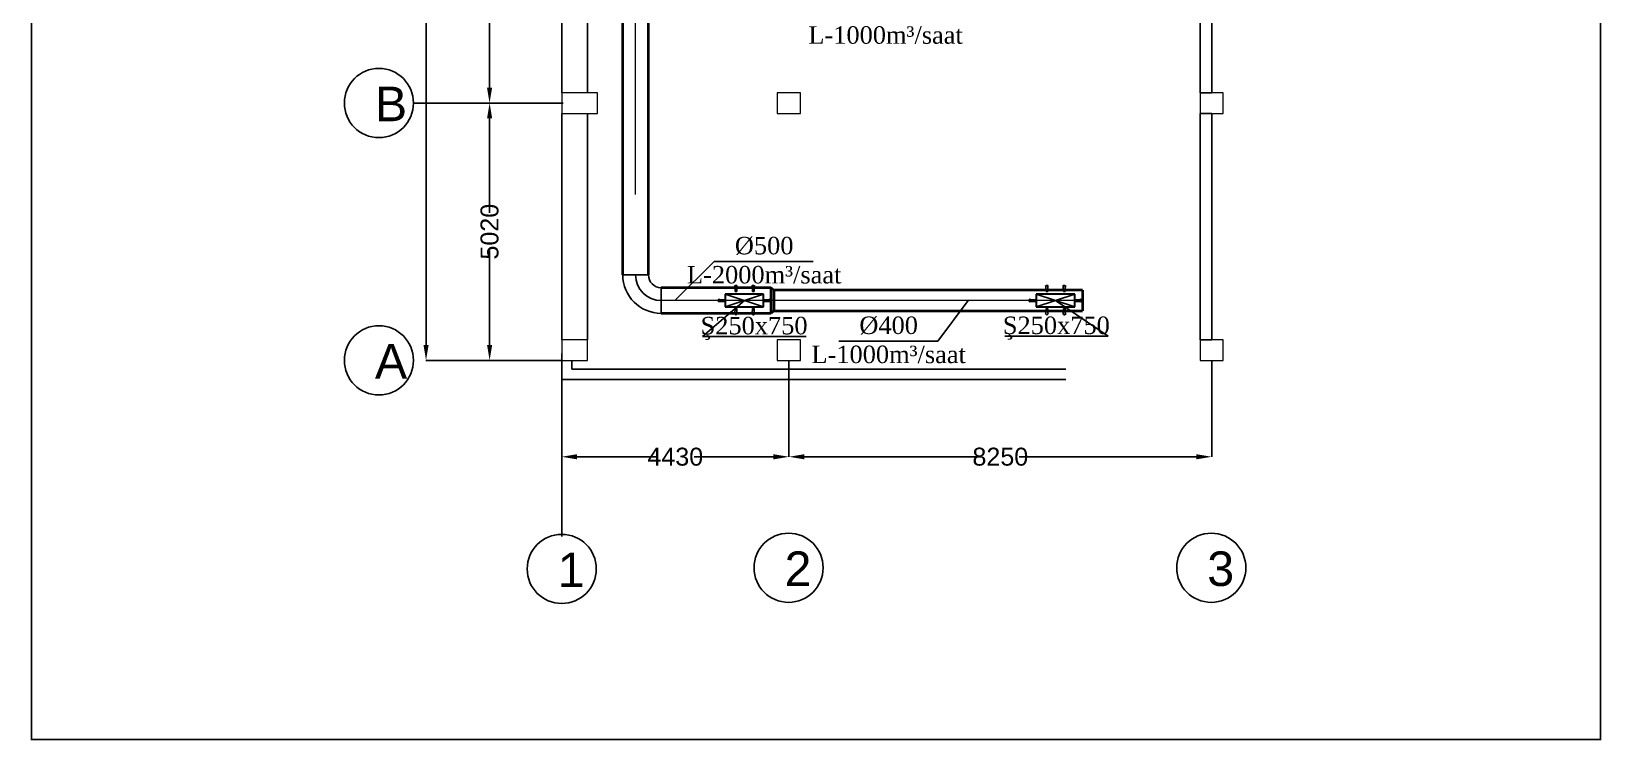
# Model space of a CAD drawing. Header units: inches. Extents: x 23 to 100097, y 11 to 104145.
# Drawn here: x 69488 to 100097, y 11 to 13827 of the extents above; entities that cross this region are included whole.
import ezdxf

# ---------------------------------------------------------------- set-up
doc = ezdxf.new("R2010")
doc.units = ezdxf.units.IN
doc.header["$MEASUREMENT"] = 0
for name, color, linetype, lineweight in [('Divar', 7, 'Continuous', 25), ('RAZMER', 7, 'Continuous', 9), ('SL3', 10, 'Continuous', 20), ('стены', 42, 'Continuous', 40)]:
    doc.layers.add(name, color=color, linetype=linetype, lineweight=lineweight)
doc.layers.add('PƏNCƏRƏ', color=5, linetype='Continuous')
doc.layers.add('TEKST', color=7, linetype='Continuous')
doc.styles.add('ilqar text 001', font='', dxfattribs={"height": 300})
doc.styles.get("Standard").update_dxf_attribs({"font": 'arial.ttf'})
doc.styles.get('ilqar text 001').set_extended_font_data('A3 Times AzLat')
doc.dimstyles.get("Standard").update_dxf_attribs({"dimtxt": 0.18, "dimasz": 0.18, "dimexe": 0.18, "dimexo": 0.0625, "dimgap": 0.09, "dimtad": 0, "dimtih": 1, "dimtoh": 1, "dimdec": 4, "dimzin": 0, "dimdsep": 46, "dimtxsty": 'Standard', "dimcen": 0.09, "dimadec": 0, "dimazin": 0, "dimtfac": 1, "dimtdec": 4, "dimtofl": 0, "dimtmove": 0, "dimatfit": 3, "dimfxl": 1, "dimtolj": 1, "dimtzin": 0, "dimarcsym": 0})

# ---------------------------------------------------------------- blocks, each defined once
blk = doc.blocks.new('*D18')
at = {"layer": 'Defpoints', "color": 0, "transparency": 16777216}
for p in [(10945, -116764), (15375, -116766), (15375, -118647)]:
    blk.add_point(p, dxfattribs=at)
at = {"layer": 'RAZMER', "color": 0, "lineweight": -2, "transparency": 16777216}
for p, q in [((10945, -116764), (10945, -118647)), ((15375, -116766), (15375, -118647)), ((11245, -118647), (12790, -118647)), ((15075, -118647), (13530, -118647))]:
    blk.add_line(p, q, dxfattribs=at)
at = {"layer": 'RAZMER', "color": 0, "transparency": 16777216}
for points in [[(11245, -118597), (11245, -118697), (10945, -118647)], [(15075, -118597), (15075, -118697), (15375, -118647)]]:
    blk.add_solid(points, dxfattribs=at)
at = {"layer": 'RAZMER', "color": 0, "transparency": 16777216, "insert": (13160, -118647), "char_height": 350, "attachment_point": 5}
blk.add_mtext('\\A1;4430', dxfattribs=at)
blk = doc.blocks.new('*D19')
at = {"layer": 'Defpoints', "color": 0, "transparency": 16777216}
for p in [(15375, -116766), (23625, -116766), (23625, -118647)]:
    blk.add_point(p, dxfattribs=at)
at = {"layer": 'RAZMER', "color": 0, "lineweight": -2, "transparency": 16777216}
for p, q in [((15375, -116766), (15375, -118647)), ((23625, -116766), (23625, -118647)), ((15675, -118647), (19130, -118647)), ((23325, -118647), (19870, -118647))]:
    blk.add_line(p, q, dxfattribs=at)
at = {"layer": 'RAZMER', "color": 0, "transparency": 16777216}
for points in [[(15675, -118597), (15675, -118697), (15375, -118647)], [(23325, -118597), (23325, -118697), (23625, -118647)]]:
    blk.add_solid(points, dxfattribs=at)
at = {"layer": 'RAZMER', "color": 0, "transparency": 16777216, "insert": (19500, -118647), "char_height": 350, "attachment_point": 5}
blk.add_mtext('\\A1;8250', dxfattribs=at)
blk = doc.blocks.new('*D20')
at = {"layer": 'Defpoints', "color": 0, "transparency": 16777216}
for p in [(8298, -91896), (10945, -91896), (10945, -116766)]:
    blk.add_point(p, dxfattribs=at)
at = {"layer": 'RAZMER', "color": 0, "lineweight": -2, "transparency": 16777216}
for p, q in [((10945, -91896), (8297, -91896)), ((8298, -92196), (8298, -103861)), ((8298, -116466), (8298, -104801)), ((10945, -116766), (8297, -116766))]:
    blk.add_line(p, q, dxfattribs=at)
at = {"layer": 'RAZMER', "color": 0, "transparency": 16777216}
for points in [[(8248, -92196), (8348, -92196), (8298, -91896)], [(8248, -116466), (8348, -116466), (8298, -116766)]]:
    blk.add_solid(points, dxfattribs=at)
at = {"layer": 'RAZMER', "color": 0, "transparency": 16777216, "insert": (8298, -104331), "char_height": 350, "attachment_point": 5, "rotation": 90}
blk.add_mtext('\\A1;24870', dxfattribs=at)
blk = doc.blocks.new('*D21')
at = {"layer": 'Defpoints', "color": 0, "transparency": 16777216}
for p in [(9538, -111746), (10976, -111746), (10945, -116766)]:
    blk.add_point(p, dxfattribs=at)
at = {"layer": 'RAZMER', "color": 0, "lineweight": -2, "transparency": 16777216}
for p, q in [((10976, -111746), (9538, -111746)), ((9538, -112046), (9538, -113886)), ((9538, -116466), (9538, -114626)), ((10945, -116766), (9538, -116766))]:
    blk.add_line(p, q, dxfattribs=at)
at = {"layer": 'RAZMER', "color": 0, "transparency": 16777216}
for points in [[(9488, -112046), (9588, -112046), (9538, -111746)], [(9488, -116466), (9588, -116466), (9538, -116766)]]:
    blk.add_solid(points, dxfattribs=at)
at = {"layer": 'RAZMER', "color": 0, "transparency": 16777216, "insert": (9538, -114256), "char_height": 350, "attachment_point": 5, "rotation": 90}
blk.add_mtext('\\A1;5020', dxfattribs=at)
blk = doc.blocks.new('*D22')
at = {"layer": 'Defpoints', "color": 0, "transparency": 16777216}
for p in [(9537, -106766), (10944, -106766), (10976, -111746)]:
    blk.add_point(p, dxfattribs=at)
at = {"layer": 'RAZMER', "color": 0, "lineweight": -2, "transparency": 16777216}
for p, q in [((10944, -106766), (9537, -106766)), ((9537, -107066), (9537, -108886)), ((9537, -111446), (9537, -109626)), ((10976, -111746), (9537, -111746))]:
    blk.add_line(p, q, dxfattribs=at)
at = {"layer": 'RAZMER', "color": 0, "transparency": 16777216}
for points in [[(9487, -107066), (9587, -107066), (9537, -106766)], [(9487, -111446), (9587, -111446), (9537, -111746)]]:
    blk.add_solid(points, dxfattribs=at)
at = {"layer": 'RAZMER', "color": 0, "transparency": 16777216, "insert": (9537, -109256), "char_height": 350, "attachment_point": 5, "rotation": 90}
blk.add_mtext('\\A1;4980', dxfattribs=at)
blk = doc.blocks.new('ADADADAD')
at = {"color": 5, "lineweight": -2}
for p, q in [((749438, -18128, 0), (749404, -18159, 0)), ((749404, -18159, 0), (749419, -18159, 0)), ((749419, -18159, 0), (749422, -18257, 0)), ((749422, -18257, 0), (749454, -18257, 0)), ((749473, -18159, 0), (749438, -18128, 0)), ((749454, -18257, 0), (749458, -18159, 0)), ((749458, -18159, 0), (749473, -18159, 0)), ((749186, -18449, 0), (749155, -18483, 0)), ((749155, -18483, 0), (749186, -18517, 0)), ((749186, -18464, 0), (749186, -18449, 0)), ((749283, -18467, 0), (749186, -18464, 0)), ((749186, -18502, 0), (749283, -18499, 0)), ((749186, -18517, 0), (749186, -18502, 0)), ((749283, -18499, 0), (749283, -18467, 0)), ((749612, -18467, 0), (749709, -18464, 0)), ((749612, -18499, 0), (749612, -18467, 0)), ((749709, -18502, 0), (749612, -18499, 0)), ((749709, -18464, 0), (749709, -18449, 0)), ((749709, -18449, 0), (749740, -18483, 0)), ((749740, -18483, 0), (749709, -18517, 0)), ((749709, -18517, 0), (749709, -18502, 0)), ((749186, -18788, 0), (749155, -18823, 0)), ((749155, -18823, 0), (749186, -18857, 0)), ((749186, -18803, 0), (749186, -18788, 0)), ((749283, -18807, 0), (749186, -18803, 0)), ((749186, -18842, 0), (749283, -18839, 0)), ((749186, -18857, 0), (749186, -18842, 0)), ((749283, -18839, 0), (749283, -18807, 0)), ((749612, -18807, 0), (749709, -18803, 0)), ((749612, -18839, 0), (749612, -18807, 0)), ((749709, -18842, 0), (749612, -18839, 0)), ((749709, -18803, 0), (749709, -18788, 0)), ((749709, -18788, 0), (749740, -18823, 0)), ((749740, -18823, 0), (749709, -18857, 0)), ((749709, -18857, 0), (749709, -18842, 0)), ((749404, -19137, 0), (749419, -19137, 0)), ((749438, -19168, 0), (749404, -19137, 0)), ((749419, -19137, 0), (749422, -19039, 0)), ((749422, -19039, 0), (749454, -19039, 0)), ((749473, -19137, 0), (749438, -19168, 0)), ((749454, -19039, 0), (749458, -19137, 0)), ((749458, -19137, 0), (749473, -19137, 0))]:
    blk.add_line(p, q, dxfattribs=at)
at = {"layer": 'стены', "color": 5, "lineweight": 30}
for p, q in [((749563, -18275, 0), (749313, -18275, 0)), ((749313, -18275, 0), (749313, -19025, 0)), ((749563, -19025, 0), (749563, -18275, 0)), ((749313, -19025, 0), (749563, -19025, 0))]:
    blk.add_line(p, q, dxfattribs=at)
at = {"layer": 'стены', "color": 5, "lineweight": -2}
for p, q in [((749563, -19025, 0), (749313, -18275, 0)), ((749313, -19025, 0), (749563, -18275, 0))]:
    blk.add_line(p, q, dxfattribs=at)
blk = doc.blocks.new('saaaaaaaaaaaaaaasss')
for p, q in [((10944.86614, -111746.06699), (8053.27854, -111746.01463)), ((10944.86614, -116633.05704), (10944.86614, -120204.64464))]:
    blk.add_line(p, q)
for centre in [(7378.79188, -111746.01463), (7378.79188, -116766.01463), (10944.86614, -120834.32731), (15369.86614, -120812.0889), (23614.86614, -120812.0889)]:
    blk.add_circle(centre, 674.48666)
at = {"layer": 'Divar'}
for p, q in [((10944.86614, -111547.92999), (10944.86614, -106967.91411)), ((11444.86614, -111547.92999), (11444.86614, -106967.91411)), ((10944.86614, -116366.01463), (10944.86614, -111947.92999)), ((11444.86614, -116366.01463), (11444.86614, -111947.92999))]:
    blk.add_line(p, q, dxfattribs=at)
for points in [[(23624.86614, -111547.87708), (23399.86614, -111547.87708), (23399.86614, -106967.8612), (23624.86614, -106967.8612)], [(23624.86614, -116367.87708), (23399.86614, -116367.87708), (23399.86614, -111947.87708), (23624.86614, -111947.87708)]]:
    blk.add_lwpolyline(points, close=True, dxfattribs=at)
at = {"layer": 'PƏNCƏRƏ'}
for p, q in [((10944.86614, -116767.87708), (10944.86614, -117137.87708)), ((10944.86614, -117137.87708), (19499.86614, -117137.87708))]:
    blk.add_line(p, q, dxfattribs=at)
for points in [[(10944.86614, -116766.01463), (10944.86614, -117137.87708), (20776.5579, -117137.87708)], [(11144.86614, -116766.01463), (11144.86614, -116937.87708), (20776.5579, -116937.87708)]]:
    blk.add_lwpolyline(points, dxfattribs=at)
at = {"layer": 'SL3'}
for points in [[(10944.86614, -111947.92999), (11644.86614, -111947.92999), (11644.86614, -111547.92999), (10944.86614, -111547.92999)], [(15149.86614, -111947.87708), (15599.86614, -111947.87708), (15599.86614, -111547.87708), (15149.86614, -111547.87708)], [(23399.86614, -111947.87708), (23849.86614, -111947.87708), (23849.86614, -111547.87708), (23399.86614, -111547.87708)], [(10944.86614, -116766.01463), (11444.86614, -116766.01463), (11444.86614, -116366.01463), (10944.86614, -116366.01463)], [(15149.86614, -116767.87708), (15599.86614, -116767.87708), (15599.86614, -116367.87708), (15149.86614, -116367.87708)], [(23399.86614, -116767.87708), (23849.86614, -116767.87708), (23849.86614, -116367.87708), (23399.86614, -116367.87708)]]:
    blk.add_lwpolyline(points, close=True, dxfattribs=at)
at = {"char_height": 674.48666, "attachment_point": 1}
for s, insert in [('B', (7300.95961, -111427.21436)), ('A', (7300.95961, -116447.21436)), ('1', (10867.03388, -120515.52703)), ('2', (15292.03388, -120493.28862)), ('3', (23537.03388, -120493.28862))]:
    blk.add_mtext_dynamic_manual_height_columns(s, width=30.1848245, gutter_width=12.5, heights=[0], dxfattribs=dict(at, insert=insert))
at = {"layer": 'RAZMER'}
for base, p1, p2, picture, middle in [((8297.52093, -91896.01463), (10944.86614, -116766.01463), (10944.86614, -91896.01463), '*D20', (8297.52093, -104331.01463)), ((9537.26516, -106766.01152), (10975.74231, -111746.06755), (10944.36615, -106766.01152), '*D22', (9537.26516, -109256.03954)), ((9537.76515, -111746.06755), (10944.86614, -116766.01463), (10975.74231, -111746.06755), '*D21', (9537.76515, -114256.04109))]:
    dim = blk.add_linear_dim(base=base, p1=p1, p2=p2, angle=90, dimstyle='Standard', override={"dimtxsty": 'Standard'}, dxfattribs=at)
    dim.commit()
    dim.dimension.update_dxf_attribs({"geometry": picture, "text_midpoint": middle})
for base, p1, p2, picture, middle in [((15374.86614, -118647.04309), (10944.86614, -116764.15219), (15374.86614, -116766.01463), '*D18', (13159.86614, -118647.04309)), ((23624.86614, -118647.04309), (15374.86614, -116766.01463), (23624.86614, -116766.01463), '*D19', (19499.86614, -118647.04309))]:
    dim = blk.add_linear_dim(base=base, p1=p1, p2=p2, dimstyle='Standard', override={"dimtxsty": 'Standard'}, dxfattribs=at)
    dim.commit()
    dim.dimension.update_dxf_attribs({"geometry": picture, "text_midpoint": middle})

msp = doc.modelspace()

# ---------------------------------------------------------------- linework, layer by layer
at = {"color": 5, "lineweight": 0, "ltscale": 30}
for p, q in [((81273.7, 10643.7, 0), (81273.7, 32573.7, 0)), ((89989.2, 8576.3, 0), (81773.7, 8576.3, 0))]:
    msp.add_line(p, q, dxfattribs=at)
at = {"color": 5}
for p, q in [((82039.9, 8576.3, 0), (82808.6, 9336.3)), ((82808.6, 9336.3), (84738.8, 9336.3)), ((87763.7, 8576.3, 0), (87166.8, 7782, 0)), ((85236.6, 7782, 0), (87166.8, 7782, 0))]:
    msp.add_line(p, q, dxfattribs=at)
at = {"color": 3, "ltscale": 500}
for p, q in [((81523.7, 9076.3), (81023.7, 9076.3)), ((81773.7, 8826.3), (81773.7, 8326.3))]:
    msp.add_line(p, q, dxfattribs=at)
at = {"color": 1}
for p, q in [((83396.5, 8576.3, 0), (82578.4, 7876.3, 1)), ((89464, 8576.3, 0), (90493, 7882.3, 1)), ((84597.5, 7876.3, 1), (82578.4, 7876.3, 1)), ((90493, 7882.3, 1), (88473.9, 7882.3, 1))]:
    msp.add_line(p, q, dxfattribs=at)
msp.add_lwpolyline([(69487.6, 40901.3), (100097.4, 40901.3), (100097.4, 11.1), (69487.6, 11.1)], close=True)
at = {"color": 3, "ltscale": 500}
for radius in [750, 500, 250]:
    msp.add_arc((81773.7, 9076.3), radius, 180, 270, dxfattribs=at)
at = {"layer": 'TEKST', "color": 5, "lineweight": 35, "ltscale": 0.95}
for p, q in [((81023.7, 9076.3, 0), (81023.7, 19235.8, 0)), ((81523.7, 9076.3), (81523.7, 19235.8)), ((83909.2, 8826.3), (81773.7, 8826.3)), ((83909.2, 8826.3), (83909.2, 8326.3)), ((83970.7, 8776.3), (83909.2, 8826.3)), ((89989.2, 8776.3), (83970.7, 8776.3)), ((83970.7, 8776.3), (83970.7, 8376.3)), ((89989.2, 8776.3), (89989.2, 8376.3)), ((83909.2, 8326.3), (81773.7, 8326.3, 0)), ((83970.7, 8376.3), (83909.2, 8326.3)), ((83970.7, 8376.3), (89989.2, 8376.3))]:
    msp.add_line(p, q, dxfattribs=at)

# ---------------------------------------------------------------- block references
at = {"rotation": 90}
for p in [(64746, -740862, 0), (70813.5, -740862, 0)]:
    msp.add_blockref('ADADADAD', p, dxfattribs=at)
at = {"layer": 'Divar'}
msp.add_blockref('saaaaaaaaaaaaaaasss', (68887.9, 124175.4), dxfattribs=at)

# ---------------------------------------------------------------- texts
at = {"color": 3, "insert": (86149.8, 13580.5, 0), "char_height": 340.6667, "width": 4847.875, "attachment_point": 8, "rotation": 359.99991, "style": 'ilqar text 001'}
msp.add_mtext('{\\fTimes New Roman|b0|i0|c0|p18;%%C400\\P\\fTimes New Roman|b0|i0|c238|p18;L-\\fTimes New Roman|b0|i0|c0|p18;1000\\fTimes New Roman|b0|i0|c238|p18;m³/saat}', dxfattribs=at)
at = {"color": 5, "char_height": 340.6667, "width": 4847.875, "attachment_point": 8, "rotation": 359.99991, "style": 'ilqar text 001'}
for s, insert in [('{\\fTimes New Roman|b0|i0|c0|p18;%%C500\\P\\fTimes New Roman|b0|i0|c238|p18;L-\\fTimes New Roman|b0|i0|c0|p18;2000\\fTimes New Roman|b0|i0|c238|p18;m³/saat}', (83781.9, 8904.6)), ('{\\fTimes New Roman|b0|i0|c0|p18;%%C400\\P\\fTimes New Roman|b0|i0|c238|p18;L-\\fTimes New Roman|b0|i0|c0|p18;1000\\fTimes New Roman|b0|i0|c238|p18;m³/saat}', (86209.8, 7350.3, 0))]:
    msp.add_mtext(s, dxfattribs=dict(at, insert=insert))
at = {"color": 1, "char_height": 340.6667, "width": 4847.875, "attachment_point": 8, "rotation": 359.99991, "style": 'ilqar text 001'}
for insert in [(89480.4, 7812, 0), (83584.9, 7806, 0)]:
    msp.add_mtext('{\\fTimes New Roman|b0|i0|c238|p18;Ş\\fTimes New Roman|b0|i0|c0|p18;25\\fTimes New Roman|b0|i0|c238|p18;0x\\fTimes New Roman|b0|i0|c0|p18;75\\fTimes New Roman|b0|i0|c238|p18;0}', dxfattribs=dict(at, insert=insert))

doc.saveas('drawing.dxf')
